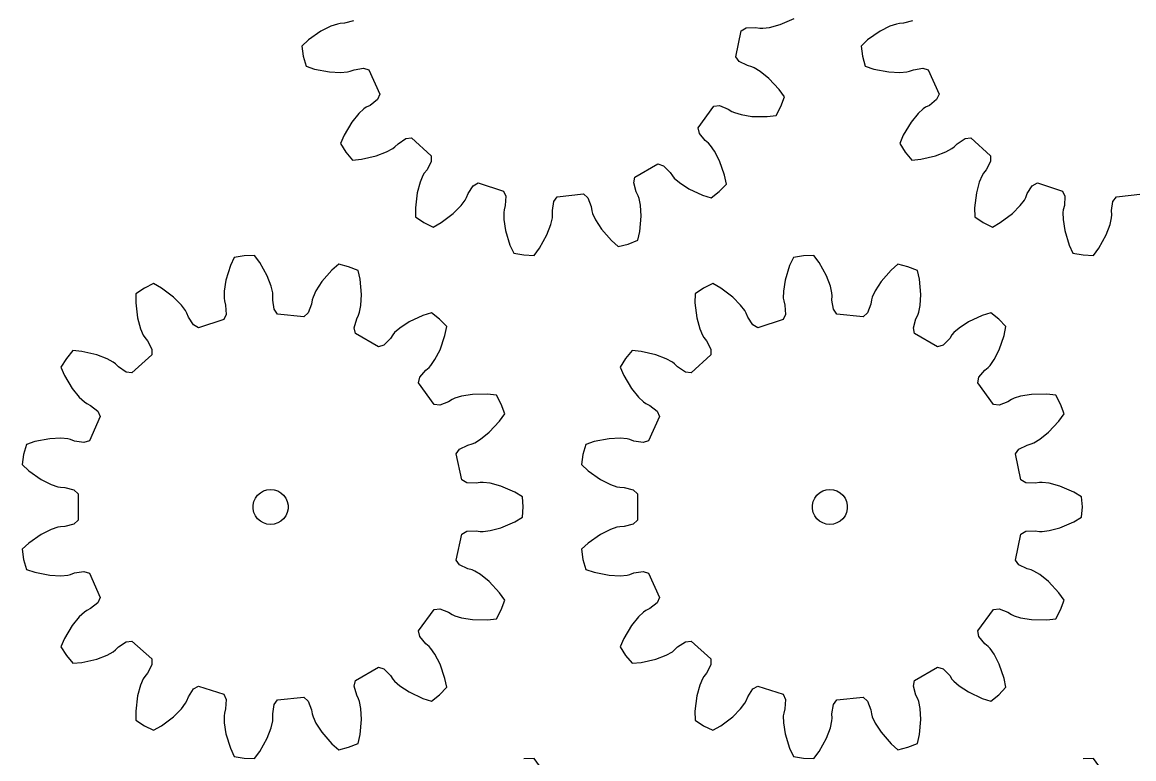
# Model space of a CAD drawing. Extents: x 0 to 187, y 0 to 216.
# Drawn here: x 0 to 95.3, y 86.2 to 149.3 of the extents above; entities that cross this region are included whole.
import ezdxf

# ---------------------------------------------------------------- set-up
doc = ezdxf.new("R2010")
doc.units = 0

msp = doc.modelspace()

# ---------------------------------------------------------------- linework, layer by layer
for p, q in [((64.988, 149.12), (66.187, 149.626)), ((26.449, 148.971), (25.602, 148.542)), ((27.013, 149.164), (26.449, 148.971)), ((27.252, 149.21), (27.013, 149.164)), ((27.618, 149.228), (27.252, 149.21)), ((28.393, 149.429), (27.618, 149.228)), ((61.643, 148.583), (62.073, 148.832)), ((62.073, 148.832), (62.873, 148.868)), ((62.873, 148.868), (63.235, 148.81)), ((63.235, 148.81), (63.479, 148.805)), ((63.479, 148.805), (64.07, 148.876)), ((64.07, 148.876), (64.988, 149.12)), ((74.389, 148.971), (73.542, 148.542)), ((74.953, 149.164), (74.389, 148.971)), ((75.192, 149.21), (74.953, 149.164)), ((75.558, 149.228), (75.192, 149.21)), ((76.333, 149.429), (75.558, 149.228)), ((24.534, 147.797), (23.97, 147.273)), ((25.602, 148.542), (24.534, 147.797)), ((61.169, 146.356), (61.643, 148.583)), ((72.474, 147.797), (71.91, 147.273)), ((73.542, 148.542), (72.474, 147.797)), ((23.97, 147.273), (24.093, 146.4)), ((71.91, 147.273), (72.032, 146.4)), ((24.093, 146.4), (24.335, 145.553)), ((61.461, 145.954), (61.169, 146.356)), ((62.178, 145.596), (61.461, 145.954)), ((72.032, 146.4), (72.275, 145.553)), ((24.335, 145.553), (25.064, 145.304)), ((25.064, 145.304), (26.343, 145.058)), ((26.343, 145.058), (27.291, 145.011)), ((27.291, 145.011), (27.884, 145.064)), ((27.884, 145.064), (28.121, 145.119)), ((28.121, 145.119), (28.463, 145.251)), ((28.463, 145.251), (29.254, 145.383)), ((29.254, 145.383), (29.726, 145.229)), ((29.726, 145.229), (30.652, 143.149)), ((62.532, 145.502), (62.178, 145.596)), ((62.756, 145.407), (62.532, 145.502)), ((63.268, 145.101), (62.756, 145.407)), ((64.007, 144.505), (63.268, 145.101)), ((72.275, 145.553), (73.004, 145.304)), ((73.004, 145.304), (74.282, 145.058)), ((74.282, 145.058), (75.23, 145.011)), ((75.23, 145.011), (75.824, 145.064)), ((75.824, 145.064), (76.061, 145.119)), ((76.061, 145.119), (76.403, 145.251)), ((76.403, 145.251), (77.193, 145.383)), ((77.193, 145.383), (77.666, 145.229)), ((77.666, 145.229), (78.592, 143.149)), ((64.897, 143.555), (64.007, 144.505)), ((30.652, 143.149), (30.451, 142.694)), ((65.34, 142.925), (64.897, 143.555)), ((78.592, 143.149), (78.39, 142.694)), ((29.497, 142.03), (29.297, 141.89)), ((29.824, 142.195), (29.497, 142.03)), ((30.451, 142.694), (29.824, 142.195)), ((57.946, 140.28), (59.284, 142.122)), ((59.284, 142.122), (59.779, 142.175)), ((59.779, 142.175), (60.524, 141.881)), ((64.625, 141.319), (65.038, 142.097)), ((65.038, 142.097), (65.34, 142.925)), ((77.437, 142.03), (77.237, 141.89)), ((77.764, 142.195), (77.437, 142.03)), ((78.39, 142.694), (77.764, 142.195)), ((28.86, 141.485), (28.262, 140.748)), ((29.297, 141.89), (28.86, 141.485)), ((60.524, 141.881), (60.831, 141.681)), ((60.831, 141.681), (61.051, 141.578)), ((61.051, 141.578), (61.621, 141.402)), ((61.621, 141.402), (62.558, 141.252)), ((62.558, 141.252), (63.86, 141.227)), ((63.86, 141.227), (64.625, 141.319)), ((76.8, 141.485), (76.201, 140.748)), ((77.237, 141.89), (76.8, 141.485)), ((28.262, 140.748), (27.589, 139.634)), ((58.049, 139.794), (57.946, 140.28)), ((76.201, 140.748), (75.529, 139.634)), ((27.589, 139.634), (27.286, 138.925)), ((32.214, 138.906), (32.882, 139.348)), ((32.882, 139.348), (33.376, 139.399)), ((33.376, 139.399), (35.069, 137.875)), ((58.558, 139.175), (58.049, 139.794)), ((58.843, 138.945), (58.558, 139.175)), ((75.529, 139.634), (75.226, 138.925)), ((80.153, 138.906), (80.822, 139.348)), ((80.822, 139.348), (81.316, 139.399)), ((81.316, 139.399), (83.008, 137.875)), ((27.286, 138.925), (27.753, 138.178)), ((27.753, 138.178), (28.32, 137.503)), ((30.355, 137.867), (31.24, 138.209)), ((31.24, 138.209), (31.761, 138.499)), ((31.761, 138.499), (31.955, 138.646)), ((31.955, 138.646), (32.214, 138.906)), ((59.01, 138.767), (58.843, 138.945)), ((59.353, 138.28), (59.01, 138.767)), ((59.785, 137.435), (59.353, 138.28)), ((75.226, 138.925), (75.693, 138.178)), ((75.693, 138.178), (76.26, 137.503)), ((78.295, 137.867), (79.18, 138.209)), ((79.18, 138.209), (79.701, 138.499)), ((79.701, 138.499), (79.895, 138.646)), ((79.895, 138.646), (80.153, 138.906)), ((28.32, 137.503), (29.087, 137.572)), ((29.087, 137.572), (30.355, 137.867)), ((35.069, 137.378), (34.7, 136.667)), ((35.069, 137.875), (35.069, 137.378)), ((60.212, 136.205), (59.785, 137.435)), ((76.26, 137.503), (77.027, 137.572)), ((77.027, 137.572), (78.295, 137.867)), ((83.009, 137.378), (82.639, 136.667)), ((83.008, 137.875), (83.009, 137.378)), ((34.468, 136.383), (34.343, 136.175)), ((34.7, 136.667), (34.468, 136.383)), ((52.53, 136.04), (54.502, 137.179)), ((54.502, 137.179), (54.975, 137.026)), ((54.975, 137.026), (55.536, 136.455)), ((55.536, 136.455), (55.735, 136.147)), ((82.408, 136.383), (82.282, 136.175)), ((82.639, 136.667), (82.408, 136.383)), ((34.109, 135.627), (33.861, 134.71)), ((34.343, 136.175), (34.109, 135.627)), ((38.221, 134.635), (38.652, 135.31)), ((38.652, 135.31), (39.082, 135.558)), ((39.082, 135.558), (41.248, 134.854)), ((52.426, 135.554), (52.53, 136.04)), ((52.639, 134.782), (52.426, 135.554)), ((55.735, 136.147), (55.895, 135.963)), ((55.895, 135.963), (56.344, 135.571)), ((56.344, 135.571), (57.139, 135.052)), ((59.748, 134.815), (60.36, 135.449)), ((60.36, 135.449), (60.212, 136.205)), ((82.048, 135.627), (81.801, 134.71)), ((82.282, 136.175), (82.048, 135.627)), ((86.161, 134.635), (86.591, 135.31)), ((86.591, 135.31), (87.022, 135.558)), ((87.022, 135.558), (89.188, 134.854)), ((33.861, 134.71), (33.7, 133.418)), ((38.09, 134.292), (38.221, 134.635)), ((41.248, 134.854), (41.451, 134.401)), ((41.451, 134.401), (41.402, 133.601)), ((45.565, 133.968), (45.857, 134.37)), ((45.857, 134.37), (48.122, 134.608)), ((48.122, 134.608), (48.492, 134.276)), ((52.807, 134.456), (52.639, 134.782)), ((52.886, 134.226), (52.807, 134.456)), ((57.139, 135.052), (58.318, 134.5)), ((58.318, 134.5), (59.054, 134.273)), ((59.054, 134.273), (59.748, 134.815)), ((81.801, 134.71), (81.639, 133.418)), ((86.03, 134.292), (86.161, 134.635)), ((89.188, 134.854), (89.39, 134.401)), ((89.39, 134.401), (89.342, 133.601)), ((93.504, 133.968), (93.797, 134.37)), ((93.797, 134.37), (96.062, 134.608)), ((33.7, 133.418), (33.712, 132.648)), ((36.945, 132.93), (37.615, 133.602)), ((37.615, 133.602), (37.973, 134.079)), ((37.973, 134.079), (38.09, 134.292)), ((41.402, 133.601), (41.307, 133.247)), ((45.446, 133.176), (45.565, 133.968)), ((48.492, 134.276), (48.773, 133.526)), ((48.773, 133.526), (48.829, 133.163)), ((53.001, 133.641), (52.886, 134.226)), ((53.053, 132.693), (53.001, 133.641)), ((81.639, 133.418), (81.651, 132.648)), ((84.885, 132.93), (85.555, 133.602)), ((85.555, 133.602), (85.912, 134.079)), ((85.912, 134.079), (86.03, 134.292)), ((89.342, 133.601), (89.246, 133.247)), ((93.386, 133.176), (93.504, 133.968)), ((33.712, 132.648), (34.442, 132.156)), ((35.907, 132.144), (36.945, 132.93)), ((41.307, 133.247), (41.276, 133.006)), ((41.276, 133.006), (41.286, 132.41)), ((45.312, 131.986), (45.445, 132.568)), ((45.445, 132.568), (45.466, 132.81)), ((45.466, 132.81), (45.446, 133.176)), ((48.829, 133.163), (48.9, 132.931)), ((48.9, 132.931), (49.151, 132.39)), ((52.942, 131.396), (53.053, 132.693)), ((81.651, 132.648), (82.382, 132.156)), ((83.847, 132.144), (84.885, 132.93)), ((89.246, 133.247), (89.216, 133.006)), ((89.216, 133.006), (89.225, 132.41)), ((93.252, 131.986), (93.385, 132.568)), ((93.385, 132.568), (93.405, 132.81)), ((93.405, 132.81), (93.386, 133.176)), ((34.442, 132.156), (35.234, 131.769)), ((35.234, 131.769), (35.907, 132.144)), ((41.286, 132.41), (41.432, 131.472)), ((44.974, 131.1), (45.312, 131.986)), ((49.151, 132.39), (49.666, 131.593)), ((49.666, 131.593), (50.518, 130.608)), ((82.382, 132.156), (83.174, 131.769)), ((83.174, 131.769), (83.847, 132.144)), ((89.225, 132.41), (89.372, 131.472)), ((92.914, 131.1), (93.252, 131.986)), ((41.432, 131.472), (41.81, 130.226)), ((44.345, 129.96), (44.974, 131.1)), ((50.518, 130.608), (51.098, 130.102)), ((51.953, 130.315), (52.77, 130.645)), ((52.77, 130.645), (52.942, 131.396)), ((89.372, 131.472), (89.75, 130.226)), ((92.285, 129.96), (92.914, 131.1)), ((41.81, 130.226), (42.134, 129.527)), ((43.883, 129.344), (44.345, 129.96)), ((51.098, 130.102), (51.953, 130.315)), ((89.75, 130.226), (90.074, 129.527)), ((91.822, 129.344), (92.285, 129.96)), ((18.164, 129.16), (17.84, 128.461)), ((19.032, 129.313), (18.164, 129.16)), ((19.913, 129.344), (19.032, 129.313)), ((20.375, 128.727), (19.913, 129.344)), ((21.004, 127.587), (20.375, 128.727)), ((42.134, 129.527), (43.002, 129.374)), ((43.002, 129.374), (43.883, 129.344)), ((66.104, 129.16), (65.78, 128.461)), ((66.972, 129.313), (66.104, 129.16)), ((67.853, 129.344), (66.972, 129.313)), ((68.315, 128.727), (67.853, 129.344)), ((68.944, 127.587), (68.315, 128.727)), ((90.074, 129.527), (90.942, 129.374)), ((90.942, 129.374), (91.822, 129.344)), ((17.84, 128.461), (17.462, 127.215)), ((26.548, 128.079), (25.696, 127.094)), ((27.128, 128.585), (26.548, 128.079)), ((27.983, 128.372), (27.128, 128.585)), ((28.8, 128.042), (27.983, 128.372)), ((28.972, 127.291), (28.8, 128.042)), ((65.78, 128.461), (65.402, 127.215)), ((74.488, 128.079), (73.636, 127.094)), ((75.068, 128.585), (74.488, 128.079)), ((75.923, 128.372), (75.068, 128.585)), ((76.74, 128.042), (75.923, 128.372)), ((76.912, 127.291), (76.74, 128.042)), ((11.264, 126.918), (10.472, 126.531)), ((11.937, 126.543), (11.264, 126.918)), ((17.462, 127.215), (17.316, 126.277)), ((21.342, 126.701), (21.004, 127.587)), ((25.696, 127.094), (25.181, 126.297)), ((29.083, 125.994), (28.972, 127.291)), ((59.204, 126.918), (58.412, 126.531)), ((59.877, 126.543), (59.204, 126.918)), ((65.402, 127.215), (65.256, 126.277)), ((69.282, 126.701), (68.944, 127.587)), ((73.636, 127.094), (73.121, 126.297)), ((77.023, 125.994), (76.912, 127.291)), ((9.742, 126.039), (9.73, 125.269)), ((10.472, 126.531), (9.742, 126.039)), ((12.975, 125.757), (11.937, 126.543)), ((17.316, 126.277), (17.307, 125.681)), ((21.475, 126.119), (21.342, 126.701)), ((21.496, 125.877), (21.475, 126.119)), ((21.476, 125.511), (21.496, 125.877)), ((25.181, 126.297), (24.93, 125.756)), ((29.031, 125.046), (29.083, 125.994)), ((57.681, 126.039), (57.67, 125.269)), ((58.412, 126.531), (57.681, 126.039)), ((60.915, 125.757), (59.877, 126.543)), ((65.256, 126.277), (65.246, 125.681)), ((69.415, 126.119), (69.282, 126.701)), ((69.436, 125.877), (69.415, 126.119)), ((69.416, 125.511), (69.436, 125.877)), ((73.121, 126.297), (72.87, 125.756)), ((76.971, 125.046), (77.023, 125.994)), ((9.73, 125.269), (9.891, 123.977)), ((13.645, 125.085), (12.975, 125.757)), ((14.003, 124.608), (13.645, 125.085)), ((17.307, 125.681), (17.337, 125.44)), ((17.337, 125.44), (17.432, 125.086)), ((17.432, 125.086), (17.481, 124.286)), ((21.595, 124.719), (21.476, 125.511)), ((24.803, 125.161), (24.522, 124.411)), ((24.859, 125.524), (24.803, 125.161)), ((24.93, 125.756), (24.859, 125.524)), ((28.916, 124.461), (29.031, 125.046)), ((57.67, 125.269), (57.831, 123.977)), ((61.585, 125.085), (60.915, 125.757)), ((61.942, 124.608), (61.585, 125.085)), ((65.246, 125.681), (65.276, 125.44)), ((65.276, 125.44), (65.372, 125.086)), ((65.372, 125.086), (65.421, 124.286)), ((69.535, 124.719), (69.416, 125.511)), ((72.742, 125.161), (72.461, 124.411)), ((72.799, 125.524), (72.742, 125.161)), ((72.87, 125.756), (72.799, 125.524)), ((76.856, 124.461), (76.971, 125.046)), ((9.891, 123.977), (10.139, 123.06)), ((14.12, 124.395), (14.003, 124.608)), ((14.251, 124.052), (14.12, 124.395)), ((14.682, 123.377), (14.251, 124.052)), ((17.481, 124.286), (17.278, 123.833)), ((21.887, 124.317), (21.595, 124.719)), ((24.152, 124.079), (21.887, 124.317)), ((24.522, 124.411), (24.152, 124.079)), ((28.456, 123.133), (28.67, 123.905)), ((28.67, 123.905), (28.837, 124.231)), ((28.837, 124.231), (28.916, 124.461)), ((34.348, 124.187), (33.169, 123.635)), ((35.084, 124.414), (34.348, 124.187)), ((35.778, 123.872), (35.084, 124.414)), ((57.831, 123.977), (58.078, 123.06)), ((62.06, 124.395), (61.942, 124.608)), ((62.191, 124.052), (62.06, 124.395)), ((62.622, 123.377), (62.191, 124.052)), ((65.421, 124.286), (65.218, 123.833)), ((69.827, 124.317), (69.535, 124.719)), ((72.092, 124.079), (69.827, 124.317)), ((72.461, 124.411), (72.092, 124.079)), ((76.396, 123.133), (76.609, 123.905)), ((76.609, 123.905), (76.776, 124.231)), ((76.776, 124.231), (76.856, 124.461)), ((82.287, 124.187), (81.109, 123.635)), ((83.024, 124.414), (82.287, 124.187)), ((83.718, 123.872), (83.024, 124.414)), ((10.139, 123.06), (10.373, 122.512)), ((15.112, 123.129), (14.682, 123.377)), ((17.278, 123.833), (15.112, 123.129)), ((28.56, 122.647), (28.456, 123.133)), ((32.374, 123.116), (31.925, 122.724)), ((33.169, 123.635), (32.374, 123.116)), ((36.39, 123.238), (35.778, 123.872)), ((36.242, 122.482), (36.39, 123.238)), ((58.078, 123.06), (58.313, 122.512)), ((63.052, 123.129), (62.622, 123.377)), ((65.218, 123.833), (63.052, 123.129)), ((76.5, 122.647), (76.396, 123.133)), ((80.314, 123.116), (79.865, 122.724)), ((81.109, 123.635), (80.314, 123.116)), ((84.33, 123.238), (83.718, 123.872)), ((84.181, 122.482), (84.33, 123.238)), ((10.373, 122.512), (10.499, 122.304)), ((10.499, 122.304), (10.73, 122.02)), ((10.73, 122.02), (11.099, 121.309)), ((30.532, 121.508), (28.56, 122.647)), ((31.567, 122.232), (31.005, 121.661)), ((31.766, 122.54), (31.567, 122.232)), ((31.925, 122.724), (31.766, 122.54)), ((35.815, 121.252), (36.242, 122.482)), ((58.313, 122.512), (58.438, 122.304)), ((58.438, 122.304), (58.669, 122.02)), ((58.669, 122.02), (59.039, 121.309)), ((78.472, 121.508), (76.5, 122.647)), ((79.506, 122.232), (78.944, 121.661)), ((79.705, 122.54), (79.506, 122.232)), ((79.865, 122.724), (79.705, 122.54)), ((83.755, 121.252), (84.181, 122.482)), ((4.35, 121.184), (3.783, 120.509)), ((5.117, 121.115), (4.35, 121.184)), ((6.385, 120.82), (5.117, 121.115)), ((11.099, 121.309), (11.099, 120.812)), ((31.005, 121.661), (30.532, 121.508)), ((35.383, 120.407), (35.815, 121.252)), ((52.29, 121.184), (51.723, 120.509)), ((53.057, 121.115), (52.29, 121.184)), ((54.325, 120.82), (53.057, 121.115)), ((59.039, 121.309), (59.039, 120.812)), ((78.944, 121.661), (78.472, 121.508)), ((83.322, 120.407), (83.755, 121.252)), ((3.783, 120.509), (3.317, 119.762)), ((7.27, 120.478), (6.385, 120.82)), ((7.791, 120.188), (7.27, 120.478)), ((7.985, 120.041), (7.791, 120.188)), ((11.099, 120.812), (9.407, 119.288)), ((35.04, 119.92), (35.383, 120.407)), ((51.723, 120.509), (51.256, 119.762)), ((55.21, 120.478), (54.325, 120.82)), ((55.731, 120.188), (55.21, 120.478)), ((55.925, 120.041), (55.731, 120.188)), ((59.039, 120.812), (57.346, 119.288)), ((82.979, 119.92), (83.322, 120.407)), ((3.317, 119.762), (3.619, 119.053)), ((8.244, 119.781), (7.985, 120.041)), ((8.912, 119.339), (8.244, 119.781)), ((9.407, 119.288), (8.912, 119.339)), ((34.079, 118.893), (34.588, 119.512)), ((34.588, 119.512), (34.873, 119.742)), ((34.873, 119.742), (35.04, 119.92)), ((51.256, 119.762), (51.559, 119.053)), ((56.184, 119.781), (55.925, 120.041)), ((56.852, 119.339), (56.184, 119.781)), ((57.346, 119.288), (56.852, 119.339)), ((82.019, 118.893), (82.528, 119.512)), ((82.528, 119.512), (82.813, 119.742)), ((82.813, 119.742), (82.979, 119.92)), ((3.619, 119.053), (4.292, 117.939)), ((33.976, 118.407), (34.079, 118.893)), ((35.314, 116.565), (33.976, 118.407)), ((51.559, 119.053), (52.232, 117.939)), ((81.916, 118.407), (82.019, 118.893)), ((83.254, 116.565), (81.916, 118.407)), ((4.292, 117.939), (4.891, 117.202)), ((37.651, 117.285), (37.082, 117.109)), ((38.588, 117.435), (37.651, 117.285)), ((39.89, 117.46), (38.588, 117.435)), ((40.655, 117.368), (39.89, 117.46)), ((41.068, 116.59), (40.655, 117.368)), ((52.232, 117.939), (52.83, 117.202)), ((85.591, 117.285), (85.021, 117.109)), ((86.528, 117.435), (85.591, 117.285)), ((87.83, 117.46), (86.528, 117.435)), ((88.595, 117.368), (87.83, 117.46)), ((89.008, 116.59), (88.595, 117.368)), ((4.891, 117.202), (5.327, 116.797)), ((5.327, 116.797), (5.527, 116.657)), ((5.527, 116.657), (5.854, 116.492)), ((5.854, 116.492), (6.481, 115.993)), ((35.809, 116.512), (35.314, 116.565)), ((36.554, 116.806), (35.809, 116.512)), ((36.861, 117.006), (36.554, 116.806)), ((37.082, 117.109), (36.861, 117.006)), ((41.37, 115.762), (41.068, 116.59)), ((52.83, 117.202), (53.267, 116.797)), ((53.267, 116.797), (53.467, 116.657)), ((53.467, 116.657), (53.794, 116.492)), ((53.794, 116.492), (54.421, 115.993)), ((83.748, 116.512), (83.254, 116.565)), ((84.494, 116.806), (83.748, 116.512)), ((84.801, 117.006), (84.494, 116.806)), ((85.021, 117.109), (84.801, 117.006)), ((89.31, 115.762), (89.008, 116.59)), ((6.682, 115.538), (5.756, 113.458)), ((6.481, 115.993), (6.682, 115.538)), ((40.927, 115.132), (41.37, 115.762)), ((54.622, 115.538), (53.696, 113.458)), ((54.421, 115.993), (54.622, 115.538)), ((88.867, 115.132), (89.31, 115.762)), ((40.037, 114.182), (40.927, 115.132)), ((87.977, 114.182), (88.867, 115.132)), ((2.373, 113.629), (1.094, 113.383)), ((3.321, 113.676), (2.373, 113.629)), ((3.915, 113.623), (3.321, 113.676)), ((4.151, 113.568), (3.915, 113.623)), ((4.493, 113.436), (4.151, 113.568)), ((5.284, 113.304), (4.493, 113.436)), ((5.756, 113.458), (5.284, 113.304)), ((38.786, 113.28), (39.298, 113.586)), ((39.298, 113.586), (40.037, 114.182)), ((50.313, 113.629), (49.034, 113.383)), ((51.26, 113.676), (50.313, 113.629)), ((51.854, 113.623), (51.26, 113.676)), ((52.091, 113.568), (51.854, 113.623)), ((52.433, 113.436), (52.091, 113.568)), ((53.223, 113.304), (52.433, 113.436)), ((53.696, 113.458), (53.223, 113.304)), ((86.726, 113.28), (87.238, 113.586)), ((87.238, 113.586), (87.977, 114.182)), ((0.366, 113.134), (0.123, 112.287)), ((1.094, 113.383), (0.366, 113.134)), ((37.199, 112.331), (37.491, 112.733)), ((37.491, 112.733), (38.208, 113.091)), ((38.208, 113.091), (38.562, 113.185)), ((38.562, 113.185), (38.786, 113.28)), ((48.305, 113.134), (48.062, 112.287)), ((49.034, 113.383), (48.305, 113.134)), ((85.139, 112.331), (85.431, 112.733)), ((85.431, 112.733), (86.148, 113.091)), ((86.148, 113.091), (86.502, 113.185)), ((86.502, 113.185), (86.726, 113.28)), ((0.123, 112.287), (0, 111.414)), ((37.673, 110.104), (37.199, 112.331)), ((48.062, 112.287), (47.94, 111.414)), ((85.613, 110.104), (85.139, 112.331)), ((0, 111.414), (0.564, 110.89)), ((0.564, 110.89), (1.632, 110.145)), ((47.94, 111.414), (48.504, 110.89)), ((48.504, 110.89), (49.572, 110.145)), ((1.632, 110.145), (2.479, 109.716)), ((2.479, 109.716), (3.043, 109.523)), ((38.103, 109.855), (37.673, 110.104)), ((38.904, 109.819), (38.103, 109.855)), ((39.265, 109.877), (38.904, 109.819)), ((39.509, 109.882), (39.265, 109.877)), ((40.101, 109.811), (39.509, 109.882)), ((41.018, 109.567), (40.101, 109.811)), ((49.572, 110.145), (50.419, 109.716)), ((50.419, 109.716), (50.983, 109.523)), ((86.043, 109.855), (85.613, 110.104)), ((86.843, 109.819), (86.043, 109.855)), ((87.205, 109.877), (86.843, 109.819)), ((87.448, 109.882), (87.205, 109.877)), ((88.04, 109.811), (87.448, 109.882)), ((88.958, 109.567), (88.04, 109.811)), ((3.043, 109.523), (3.282, 109.477)), ((3.282, 109.477), (3.648, 109.459)), ((3.648, 109.459), (4.424, 109.258)), ((4.424, 109.258), (4.793, 108.925)), ((4.793, 108.925), (4.793, 106.648)), ((19.996, 108.536), (20.18, 108.79)), ((20.18, 108.79), (20.413, 109)), ((20.413, 109), (20.685, 109.157)), ((20.685, 109.157), (20.983, 109.253)), ((20.983, 109.253), (21.295, 109.286)), ((21.295, 109.286), (21.607, 109.253)), ((21.607, 109.253), (21.905, 109.157)), ((21.905, 109.157), (22.176, 109)), ((22.176, 109), (22.409, 108.79)), ((22.409, 108.79), (22.594, 108.536)), ((42.217, 109.061), (41.018, 109.567)), ((42.878, 108.665), (42.217, 109.061)), ((42.94, 107.786), (42.878, 108.665)), ((50.983, 109.523), (51.222, 109.477)), ((51.222, 109.477), (51.588, 109.459)), ((51.588, 109.459), (52.363, 109.258)), ((52.363, 109.258), (52.732, 108.925)), ((52.732, 108.925), (52.732, 106.648)), ((67.935, 108.536), (68.12, 108.79)), ((68.12, 108.79), (68.353, 109)), ((68.353, 109), (68.624, 109.157)), ((68.624, 109.157), (68.923, 109.253)), ((68.923, 109.253), (69.234, 109.286)), ((69.234, 109.286), (69.546, 109.253)), ((69.546, 109.253), (69.845, 109.157)), ((69.845, 109.157), (70.116, 109)), ((70.116, 109), (70.349, 108.79)), ((70.349, 108.79), (70.534, 108.536)), ((90.157, 109.061), (88.958, 109.567)), ((90.818, 108.665), (90.157, 109.061)), ((90.88, 107.786), (90.818, 108.665)), ((19.803, 107.943), (19.868, 108.25)), ((19.803, 107.629), (19.803, 107.943)), ((19.868, 108.25), (19.996, 108.536)), ((22.594, 108.536), (22.721, 108.25)), ((22.721, 108.25), (22.786, 107.943)), ((22.786, 107.943), (22.786, 107.629)), ((42.878, 106.907), (42.94, 107.786)), ((67.743, 107.943), (67.808, 108.25)), ((67.743, 107.629), (67.743, 107.943)), ((67.808, 108.25), (67.935, 108.536)), ((70.534, 108.536), (70.661, 108.25)), ((70.661, 108.25), (70.726, 107.943)), ((70.726, 107.943), (70.726, 107.629)), ((90.818, 106.907), (90.88, 107.786)), ((19.868, 107.323), (19.803, 107.629)), ((19.996, 107.036), (19.868, 107.323)), ((20.18, 106.783), (19.996, 107.036)), ((20.413, 106.573), (20.18, 106.783)), ((22.409, 106.783), (22.176, 106.573)), ((22.594, 107.036), (22.409, 106.783)), ((22.721, 107.323), (22.594, 107.036)), ((22.786, 107.629), (22.721, 107.323)), ((42.217, 106.512), (42.878, 106.907)), ((67.808, 107.323), (67.743, 107.629)), ((67.935, 107.036), (67.808, 107.323)), ((68.12, 106.783), (67.935, 107.036)), ((68.353, 106.573), (68.12, 106.783)), ((70.349, 106.783), (70.116, 106.573)), ((70.534, 107.036), (70.349, 106.783)), ((70.661, 107.323), (70.534, 107.036)), ((70.726, 107.629), (70.661, 107.323)), ((90.157, 106.512), (90.818, 106.907)), ((2.479, 105.856), (1.632, 105.427)), ((3.043, 106.049), (2.479, 105.856)), ((3.282, 106.095), (3.043, 106.049)), ((3.648, 106.114), (3.282, 106.095)), ((4.424, 106.315), (3.648, 106.114)), ((4.793, 106.648), (4.424, 106.315)), ((20.685, 106.416), (20.413, 106.573)), ((20.983, 106.319), (20.685, 106.416)), ((21.295, 106.286), (20.983, 106.319)), ((21.607, 106.319), (21.295, 106.286)), ((21.905, 106.416), (21.607, 106.319)), ((22.176, 106.573), (21.905, 106.416)), ((40.101, 105.762), (41.018, 106.006)), ((41.018, 106.006), (42.217, 106.512)), ((50.419, 105.856), (49.572, 105.427)), ((50.983, 106.049), (50.419, 105.856)), ((51.222, 106.095), (50.983, 106.049)), ((51.588, 106.114), (51.222, 106.095)), ((52.363, 106.315), (51.588, 106.114)), ((52.732, 106.648), (52.363, 106.315)), ((68.624, 106.416), (68.353, 106.573)), ((68.923, 106.319), (68.624, 106.416)), ((69.234, 106.286), (68.923, 106.319)), ((69.546, 106.319), (69.234, 106.286)), ((69.845, 106.416), (69.546, 106.319)), ((70.116, 106.573), (69.845, 106.416)), ((88.04, 105.762), (88.958, 106.006)), ((88.958, 106.006), (90.157, 106.512)), ((1.632, 105.427), (0.564, 104.683)), ((37.199, 103.242), (37.673, 105.469)), ((37.673, 105.469), (38.103, 105.718)), ((38.103, 105.718), (38.904, 105.753)), ((38.904, 105.753), (39.265, 105.695)), ((39.265, 105.695), (39.509, 105.69)), ((39.509, 105.69), (40.101, 105.762)), ((49.572, 105.427), (48.504, 104.683)), ((85.139, 103.242), (85.613, 105.469)), ((85.613, 105.469), (86.043, 105.718)), ((86.043, 105.718), (86.843, 105.753)), ((86.843, 105.753), (87.205, 105.695)), ((87.205, 105.695), (87.448, 105.69)), ((87.448, 105.69), (88.04, 105.762)), ((0.564, 104.683), (0, 104.159)), ((0, 104.159), (0.123, 103.286)), ((48.504, 104.683), (47.94, 104.159)), ((47.94, 104.159), (48.062, 103.286)), ((0.123, 103.286), (0.366, 102.439)), ((37.491, 102.839), (37.199, 103.242)), ((48.062, 103.286), (48.305, 102.439)), ((85.431, 102.839), (85.139, 103.242)), ((0.366, 102.439), (1.094, 102.19)), ((1.094, 102.19), (2.373, 101.944)), ((3.915, 101.949), (4.151, 102.005)), ((4.151, 102.005), (4.493, 102.137)), ((4.493, 102.137), (5.284, 102.268)), ((5.284, 102.268), (5.756, 102.114)), ((5.756, 102.114), (6.682, 100.034)), ((38.208, 102.481), (37.491, 102.839)), ((38.562, 102.387), (38.208, 102.481)), ((38.786, 102.293), (38.562, 102.387)), ((39.298, 101.987), (38.786, 102.293)), ((40.037, 101.391), (39.298, 101.987)), ((48.305, 102.439), (49.034, 102.19)), ((49.034, 102.19), (50.313, 101.944)), ((51.854, 101.949), (52.091, 102.005)), ((52.091, 102.005), (52.433, 102.137)), ((52.433, 102.137), (53.223, 102.268)), ((53.223, 102.268), (53.696, 102.114)), ((53.696, 102.114), (54.622, 100.034)), ((86.148, 102.481), (85.431, 102.839)), ((86.502, 102.387), (86.148, 102.481)), ((86.726, 102.293), (86.502, 102.387)), ((87.238, 101.987), (86.726, 102.293)), ((87.977, 101.391), (87.238, 101.987)), ((2.373, 101.944), (3.321, 101.896)), ((3.321, 101.896), (3.915, 101.949)), ((40.927, 100.44), (40.037, 101.391)), ((50.313, 101.944), (51.26, 101.896)), ((51.26, 101.896), (51.854, 101.949)), ((88.867, 100.44), (87.977, 101.391)), ((41.37, 99.81), (40.927, 100.44)), ((89.31, 99.81), (88.867, 100.44)), ((6.481, 99.58), (5.854, 99.081)), ((6.682, 100.034), (6.481, 99.58)), ((41.068, 98.982), (41.37, 99.81)), ((54.421, 99.58), (53.794, 99.081)), ((54.622, 100.034), (54.421, 99.58)), ((89.008, 98.982), (89.31, 99.81)), ((4.891, 98.37), (4.292, 97.634)), ((5.327, 98.776), (4.891, 98.37)), ((5.527, 98.915), (5.327, 98.776)), ((5.854, 99.081), (5.527, 98.915)), ((33.976, 97.165), (35.314, 99.008)), ((35.314, 99.008), (35.809, 99.06)), ((35.809, 99.06), (36.554, 98.767)), ((36.554, 98.767), (36.861, 98.567)), ((36.861, 98.567), (37.082, 98.463)), ((37.082, 98.463), (37.651, 98.288)), ((37.651, 98.288), (38.588, 98.138)), ((39.89, 98.112), (40.655, 98.204)), ((40.655, 98.204), (41.068, 98.982)), ((52.83, 98.37), (52.232, 97.634)), ((53.267, 98.776), (52.83, 98.37)), ((53.467, 98.915), (53.267, 98.776)), ((53.794, 99.081), (53.467, 98.915)), ((81.916, 97.165), (83.254, 99.008)), ((83.254, 99.008), (83.748, 99.06)), ((83.748, 99.06), (84.494, 98.767)), ((84.494, 98.767), (84.801, 98.567)), ((84.801, 98.567), (85.021, 98.463)), ((85.021, 98.463), (85.591, 98.288)), ((85.591, 98.288), (86.528, 98.138)), ((87.83, 98.112), (88.595, 98.204)), ((88.595, 98.204), (89.008, 98.982)), ((4.292, 97.634), (3.619, 96.519)), ((38.588, 98.138), (39.89, 98.112)), ((52.232, 97.634), (51.559, 96.519)), ((86.528, 98.138), (87.83, 98.112)), ((3.619, 96.519), (3.317, 95.811)), ((8.912, 96.233), (9.407, 96.285)), ((9.407, 96.285), (11.099, 94.761)), ((34.079, 96.679), (33.976, 97.165)), ((34.588, 96.061), (34.079, 96.679)), ((51.559, 96.519), (51.256, 95.811)), ((56.852, 96.233), (57.346, 96.285)), ((57.346, 96.285), (59.039, 94.761)), ((82.019, 96.679), (81.916, 97.165)), ((82.528, 96.061), (82.019, 96.679)), ((3.317, 95.811), (3.783, 95.064)), ((7.27, 95.095), (7.791, 95.385)), ((7.791, 95.385), (7.985, 95.532)), ((7.985, 95.532), (8.244, 95.791)), ((8.244, 95.791), (8.912, 96.233)), ((34.873, 95.831), (34.588, 96.061)), ((35.04, 95.653), (34.873, 95.831)), ((35.383, 95.165), (35.04, 95.653)), ((51.256, 95.811), (51.723, 95.064)), ((55.21, 95.095), (55.731, 95.385)), ((55.731, 95.385), (55.925, 95.532)), ((55.925, 95.532), (56.184, 95.791)), ((56.184, 95.791), (56.852, 96.233)), ((82.813, 95.831), (82.528, 96.061)), ((82.979, 95.653), (82.813, 95.831)), ((83.322, 95.165), (82.979, 95.653)), ((3.783, 95.064), (4.35, 94.389)), ((4.35, 94.389), (5.117, 94.457)), ((5.117, 94.457), (6.385, 94.753)), ((6.385, 94.753), (7.27, 95.095)), ((11.099, 94.761), (11.099, 94.264)), ((35.815, 94.321), (35.383, 95.165)), ((51.723, 95.064), (52.29, 94.389)), ((52.29, 94.389), (53.057, 94.457)), ((53.057, 94.457), (54.325, 94.753)), ((54.325, 94.753), (55.21, 95.095)), ((59.039, 94.761), (59.039, 94.264)), ((83.755, 94.321), (83.322, 95.165)), ((10.73, 93.553), (10.499, 93.269)), ((11.099, 94.264), (10.73, 93.553)), ((28.56, 92.926), (30.532, 94.064)), ((30.532, 94.064), (31.005, 93.911)), ((31.005, 93.911), (31.567, 93.34)), ((36.242, 93.09), (35.815, 94.321)), ((58.669, 93.553), (58.438, 93.269)), ((59.039, 94.264), (58.669, 93.553)), ((76.5, 92.926), (78.472, 94.064)), ((78.472, 94.064), (78.944, 93.911)), ((78.944, 93.911), (79.506, 93.34)), ((84.181, 93.09), (83.755, 94.321)), ((10.139, 92.512), (9.891, 91.596)), ((10.373, 93.06), (10.139, 92.512)), ((10.499, 93.269), (10.373, 93.06)), ((14.682, 92.196), (15.112, 92.444)), ((15.112, 92.444), (17.278, 91.74)), ((28.456, 92.44), (28.56, 92.926)), ((28.67, 91.667), (28.456, 92.44)), ((31.567, 93.34), (31.766, 93.032)), ((31.766, 93.032), (31.925, 92.848)), ((31.925, 92.848), (32.374, 92.456)), ((32.374, 92.456), (33.169, 91.938)), ((36.39, 92.335), (36.242, 93.09)), ((58.078, 92.512), (57.831, 91.596)), ((58.313, 93.06), (58.078, 92.512)), ((58.438, 93.269), (58.313, 93.06)), ((62.622, 92.196), (63.052, 92.444)), ((63.052, 92.444), (65.218, 91.74)), ((76.396, 92.44), (76.5, 92.926)), ((76.609, 91.667), (76.396, 92.44)), ((79.506, 93.34), (79.705, 93.032)), ((79.705, 93.032), (79.865, 92.848)), ((79.865, 92.848), (80.314, 92.456)), ((80.314, 92.456), (81.109, 91.938)), ((84.33, 92.335), (84.181, 93.09)), ((9.891, 91.596), (9.73, 90.304)), ((14.12, 91.178), (14.251, 91.52)), ((14.251, 91.52), (14.682, 92.196)), ((17.278, 91.74), (17.481, 91.286)), ((21.887, 91.256), (24.152, 91.494)), ((24.152, 91.494), (24.522, 91.161)), ((28.837, 91.341), (28.67, 91.667)), ((33.169, 91.938), (34.348, 91.385)), ((35.084, 91.158), (35.778, 91.701)), ((35.778, 91.701), (36.39, 92.335)), ((57.831, 91.596), (57.67, 90.304)), ((62.06, 91.178), (62.191, 91.52)), ((62.191, 91.52), (62.622, 92.196)), ((65.218, 91.74), (65.421, 91.286)), ((69.827, 91.256), (72.092, 91.494)), ((72.092, 91.494), (72.461, 91.161)), ((76.776, 91.341), (76.609, 91.667)), ((81.109, 91.938), (82.287, 91.385)), ((83.024, 91.158), (83.718, 91.701)), ((83.718, 91.701), (84.33, 92.335)), ((13.645, 90.488), (14.003, 90.965)), ((14.003, 90.965), (14.12, 91.178)), ((17.481, 91.286), (17.432, 90.486)), ((21.476, 90.061), (21.595, 90.854)), ((21.595, 90.854), (21.887, 91.256)), ((24.522, 91.161), (24.803, 90.411)), ((28.916, 91.111), (28.837, 91.341)), ((29.031, 90.526), (28.916, 91.111)), ((29.083, 89.579), (29.031, 90.526)), ((34.348, 91.385), (35.084, 91.158)), ((61.585, 90.488), (61.942, 90.965)), ((61.942, 90.965), (62.06, 91.178)), ((65.421, 91.286), (65.372, 90.486)), ((69.416, 90.061), (69.535, 90.854)), ((69.535, 90.854), (69.827, 91.256)), ((72.461, 91.161), (72.742, 90.411)), ((76.856, 91.111), (76.776, 91.341)), ((76.971, 90.526), (76.856, 91.111)), ((77.023, 89.579), (76.971, 90.526)), ((82.287, 91.385), (83.024, 91.158)), ((9.73, 90.304), (9.742, 89.534)), ((11.937, 89.03), (12.975, 89.815)), ((12.975, 89.815), (13.645, 90.488)), ((17.337, 90.133), (17.307, 89.891)), ((17.307, 89.891), (17.316, 89.295)), ((17.432, 90.486), (17.337, 90.133)), ((21.475, 89.453), (21.496, 89.695)), ((21.496, 89.695), (21.476, 90.061)), ((24.803, 90.411), (24.859, 90.049)), ((24.859, 90.049), (24.93, 89.816)), ((24.93, 89.816), (25.181, 89.275)), ((28.972, 88.281), (29.083, 89.579)), ((57.67, 90.304), (57.681, 89.534)), ((59.877, 89.03), (60.915, 89.815)), ((60.915, 89.815), (61.585, 90.488)), ((65.276, 90.133), (65.246, 89.891)), ((65.246, 89.891), (65.256, 89.295)), ((65.372, 90.486), (65.276, 90.133)), ((69.415, 89.453), (69.436, 89.695)), ((69.436, 89.695), (69.416, 90.061)), ((72.742, 90.411), (72.799, 90.049)), ((72.799, 90.049), (72.87, 89.816)), ((72.87, 89.816), (73.121, 89.275)), ((76.912, 88.281), (77.023, 89.579)), ((9.742, 89.534), (10.472, 89.041)), ((10.472, 89.041), (11.264, 88.655)), ((11.264, 88.655), (11.937, 89.03)), ((17.316, 89.295), (17.462, 88.357)), ((21.004, 87.985), (21.342, 88.872)), ((21.342, 88.872), (21.475, 89.453)), ((25.181, 89.275), (25.696, 88.478)), ((57.681, 89.534), (58.412, 89.041)), ((58.412, 89.041), (59.204, 88.655)), ((59.204, 88.655), (59.877, 89.03)), ((65.256, 89.295), (65.402, 88.357)), ((68.944, 87.985), (69.282, 88.872)), ((69.282, 88.872), (69.415, 89.453)), ((73.121, 89.275), (73.636, 88.478)), ((17.462, 88.357), (17.84, 87.111)), ((20.375, 86.845), (21.004, 87.985)), ((25.696, 88.478), (26.548, 87.494)), ((28.8, 87.531), (28.972, 88.281)), ((65.402, 88.357), (65.78, 87.111)), ((68.315, 86.845), (68.944, 87.985)), ((73.636, 88.478), (74.488, 87.494)), ((76.74, 87.531), (76.912, 88.281)), ((17.84, 87.111), (18.164, 86.413)), ((19.913, 86.229), (20.375, 86.845)), ((26.548, 87.494), (27.128, 86.987)), ((27.128, 86.987), (27.983, 87.201)), ((27.983, 87.201), (28.8, 87.531)), ((65.78, 87.111), (66.104, 86.413)), ((67.853, 86.229), (68.315, 86.845)), ((74.488, 87.494), (75.068, 86.987)), ((75.068, 86.987), (75.923, 87.201)), ((75.923, 87.201), (76.74, 87.531)), ((18.164, 86.413), (19.032, 86.26)), ((19.032, 86.26), (19.913, 86.229)), ((43.883, 86.229), (43.002, 86.198)), ((44.345, 85.613), (43.883, 86.229)), ((66.104, 86.413), (66.972, 86.26)), ((66.972, 86.26), (67.853, 86.229)), ((91.822, 86.229), (90.942, 86.198)), ((92.285, 85.613), (91.822, 86.229))]:
    msp.add_line(p, q)

doc.saveas('drawing.dxf')
